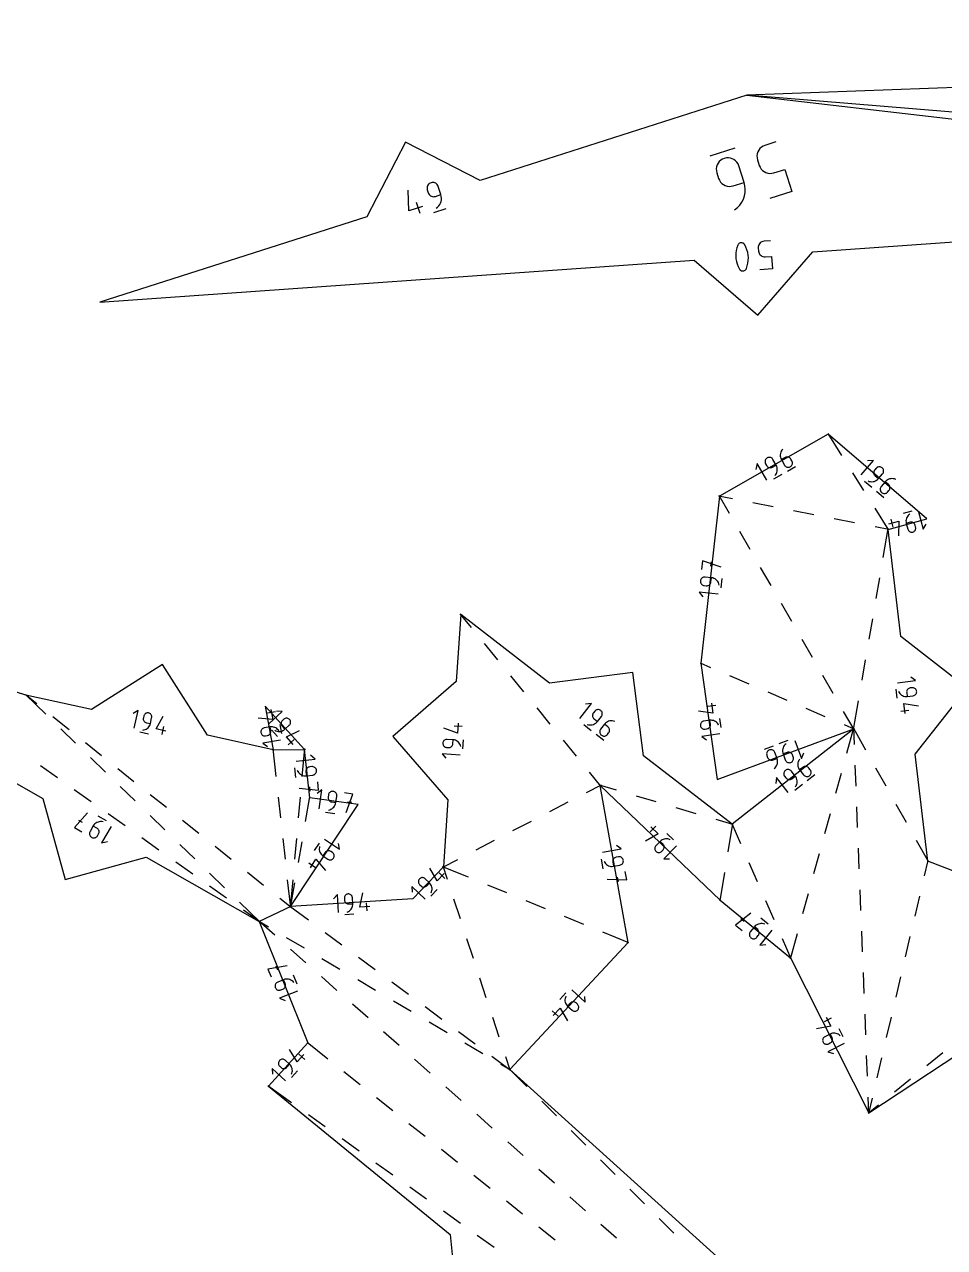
# Model space of a CAD drawing. Extents: x -2 to 214, y 3 to 282.
# Drawn here: x 157.43 to 182.02, y 105.25 to 137.95 of the extents above; entities that cross this region are included whole.
import ezdxf

# ---------------------------------------------------------------- set-up
doc = ezdxf.new("R2010")
doc.units = 0
doc.layers.add('Layer_1', color=7, linetype='CONTINUOUS')

msp = doc.modelspace()

# ---------------------------------------------------------------- linework, layer by layer
at = {"layer": 'Layer_1', "color": 5}
for points in [[(176.735881, 136.055115), (169.601712, 133.771892), (167.605868, 134.799964), (166.5778, 132.80412), (159.443631, 130.520896), (175.329313, 131.64194), (177.024626, 130.170129), (178.496436, 131.865442), (194.382118, 132.986485), (193.490938, 136.663287), (186.699863, 136.416787), (185.055824, 137.945655), (183.526955, 136.301615), (176.735881, 136.055115), (182.42553, 135.396793), (183.820043, 133.637346), (185.579487, 135.031862), (191.269136, 134.373537), (192.628354, 134.734301), (186.264165, 135.263228), (184.813603, 136.976754), (183.100073, 135.526192), (176.735881, 136.055115)], [(186.814347, 95.177509), (170.399064, 110.008781), (173.560397, 113.403424), (172.816414, 117.603906), (176.015636, 114.536687), (177.904171, 112.993041), (179.99584, 108.852686), (183.207741, 110.969606), (185.406859, 110.517723), (185.858742, 112.71684), (189.070643, 114.833758), (186.092698, 113.836345), (185.314971, 114.136062), (184.404525, 116.18823), (182.352357, 115.277785), (181.574627, 115.577505), (181.230728, 118.436783), (182.6173, 120.202492), (180.851591, 121.589064), (180.507696, 124.448342), (181.545858, 124.731266), (178.906103, 126.995129), (175.999972, 125.33483)], [(175.999972, 125.33483), (175.503963, 120.868956), (175.938324, 117.758603), (179.590079, 119.117439), (176.341542, 116.564238), (173.970283, 118.398253), (173.685778, 120.625215), (171.458812, 120.34071), (169.087553, 122.174728), (168.963827, 120.382797), (167.270744, 118.908419), (168.745122, 117.215336), (168.621396, 115.423401), (167.803375, 114.571185), (164.53849, 114.363995), (166.343862, 117.092185), (165.051782, 117.274592), (164.912428, 118.56639), (163.861968, 119.718608), (164.073187, 118.55636), (162.319515, 118.944903), (161.112993, 120.838215), (159.219684, 119.631701), (157.466005, 120.020244), (153.365542, 121.322551)], [(154.900711, 118.963367), (157.918534, 117.250127), (158.515335, 115.085835), (160.67962, 115.682633), (163.69745, 113.969385), (164.996396, 110.724355), (163.950237, 109.568235), (168.803856, 105.602216), (169.028664, 103.368438)]]:
    msp.add_lwpolyline(points, dxfattribs=at)
at = {"layer": 'Layer_1', "color": 1}
for points in [[(177.511435, 134.808229), (177.216981, 134.713992), (177.216981, 134.713992), (177.165652, 134.692328), (177.120264, 134.662698), (177.081384, 134.62621), (177.049588, 134.583962), (177.025448, 134.537063), (177.009534, 134.486609), (177.002419, 134.433706), (177.004676, 134.37946), (177.016875, 134.32497), (177.063819, 134.178285), (177.063819, 134.178285), (177.085515, 134.12686), (177.115149, 134.081451), (177.151615, 134.042606), (177.193822, 134.010885), (177.24066, 133.986836), (177.291037, 133.971021), (177.343847, 133.963986), (177.397995, 133.966279), (177.452376, 133.978475), (177.746833, 134.072712), (177.935812, 133.482226), (177.346902, 133.293751)], [(176.409113, 134.638169), (175.746117, 134.425981)], [(176.407349, 132.993064), (176.407349, 132.993064), (176.481581, 133.051689), (176.545349, 133.119077), (176.598199, 133.193904), (176.639678, 133.274853), (176.669333, 133.360595), (176.686714, 133.449816), (176.691367, 133.541189), (176.682837, 133.633391), (176.660672, 133.725106), (176.519624, 134.165828), (176.519624, 134.165828), (176.497918, 134.217277), (176.468257, 134.262754), (176.431748, 134.301693), (176.389499, 134.333532), (176.342611, 134.3577), (176.292196, 134.373635), (176.239353, 134.380772), (176.185198, 134.37855), (176.130828, 134.366389), (176.130828, 134.366389), (176.07939, 134.34469), (176.033941, 134.315043), (175.995047, 134.278548), (175.963262, 134.236306), (175.939157, 134.189415), (175.923289, 134.138978), (175.916216, 134.08609), (175.918509, 134.031854), (175.930722, 133.977367), (175.977666, 133.830682), (175.977666, 133.830682), (175.999351, 133.779254), (176.028956, 133.733834), (176.065388, 133.694979), (176.107555, 133.663247), (176.154369, 133.639191), (176.204735, 133.623369), (176.25756, 133.616338), (176.311754, 133.618656), (176.366223, 133.630879), (176.660676, 133.725117)], [(168.428917, 133.032717), (168.428917, 133.032717), (168.465835, 133.06175), (168.497553, 133.095179), (168.523842, 133.13233), (168.544483, 133.172544), (168.559243, 133.215156), (168.567908, 133.259496), (168.570236, 133.304902), (168.566017, 133.35071), (168.555021, 133.39625), (168.484567, 133.616384), (168.484567, 133.616384), (168.473769, 133.641995), (168.459019, 133.664644), (168.440869, 133.68404), (168.419857, 133.6999), (168.396532, 133.711944), (168.371439, 133.719885), (168.345125, 133.723441), (168.318137, 133.722312), (168.291016, 133.716245), (168.291016, 133.716245), (168.265471, 133.705467), (168.242879, 133.690718), (168.223526, 133.672546), (168.2077, 133.65151), (168.195685, 133.628156), (168.187765, 133.603035), (168.184226, 133.576696), (168.185355, 133.549688), (168.19143, 133.522563), (168.214918, 133.449171), (168.214918, 133.449171), (168.22572, 133.423563), (168.240487, 133.400925), (168.258659, 133.38154), (168.279692, 133.365693), (168.303031, 133.35366), (168.328128, 133.345729), (168.354431, 133.342177), (168.38139, 133.343288), (168.408456, 133.349342), (168.555031, 133.39625)], [(168.061248, 133.076817), (167.694747, 132.959522), (167.676833, 133.519691)], [(167.998351, 132.894918), (167.90453, 133.188069)], [(168.363783, 132.920911), (168.693814, 133.026536)], [(176.624103, 132.101856), (176.624103, 132.101856), (176.606136, 132.107165), (176.58795, 132.109151), (176.569945, 132.107973), (176.552517, 132.103789), (176.536067, 132.096769), (176.520986, 132.087064), (176.507672, 132.074844), (176.496521, 132.060263), (176.487931, 132.043489), (176.487931, 132.043489), (176.463706, 131.973522), (176.446878, 131.902099), (176.437399, 131.82978), (176.435247, 131.757121), (176.440359, 131.684682), (176.452706, 131.613015), (176.47225, 131.542678), (176.498952, 131.474236), (176.532769, 131.408235), (176.532769, 131.408235), (176.536946, 131.401631), (176.541592, 131.395358), (176.546675, 131.389456), (176.552168, 131.38395), (176.558028, 131.378866), (176.564226, 131.374245), (176.570724, 131.370107), (176.577498, 131.366487), (176.5845, 131.363414), (176.5845, 131.363414), (176.602623, 131.357971), (176.620918, 131.355883), (176.639004, 131.356987), (176.656488, 131.361121), (176.672973, 131.36812), (176.688069, 131.377829), (176.70139, 131.390081), (176.712534, 131.404718), (176.721117, 131.421577), (176.721117, 131.421577), (176.745201, 131.491519), (176.76193, 131.562924), (176.771335, 131.63523), (176.773452, 131.707884), (176.76834, 131.780324), (176.756024, 131.851998), (176.736551, 131.922341), (176.709955, 131.990805), (176.676275, 132.056827), (176.676275, 132.056827), (176.672113, 132.063421), (176.667502, 132.069661), (176.662454, 132.075528), (176.656989, 132.081003), (176.651129, 132.086069), (176.644892, 132.090705), (176.638295, 132.094896), (176.63136, 132.098617), (176.6241, 132.101856)], [(177.361458, 132.163878), (177.194178, 132.152074), (177.194178, 132.152074), (177.164344, 132.147255), (177.136615, 132.137476), (177.111437, 132.123245), (177.089251, 132.105073), (177.070501, 132.083462), (177.055628, 132.058919), (177.045076, 132.031957), (177.039291, 132.003082), (177.038712, 131.972799), (177.044593, 131.889463), (177.044593, 131.889463), (177.049416, 131.859575), (177.059195, 131.831836), (177.073419, 131.80668), (177.09158, 131.784539), (177.11317, 131.765846), (177.137684, 131.751033), (177.164608, 131.740537), (177.193437, 131.734791), (177.223663, 131.734223), (177.390947, 131.74603), (177.414618, 131.41057), (177.080058, 131.386959)], [(178.894288, 127.013915), (179.263915, 126.426155)], [(177.690378, 126.595379), (177.690378, 126.595379), (177.668153, 126.568603), (177.650373, 126.539499), (177.637073, 126.508561), (177.628324, 126.476282), (177.624196, 126.443191), (177.624902, 126.409783), (177.630229, 126.376551), (177.640354, 126.344025), (177.655347, 126.312734), (177.739756, 126.164987), (177.739756, 126.164987), (177.751503, 126.148159), (177.76565, 126.134048), (177.781736, 126.12283), (177.799375, 126.11461), (177.818072, 126.109495), (177.83744, 126.107731), (177.856984, 126.109142), (177.876281, 126.114081), (177.894907, 126.122618), (177.894907, 126.122618), (177.911735, 126.134366), (177.925811, 126.148512), (177.937029, 126.164599), (177.945249, 126.182238), (177.950329, 126.200935), (177.952093, 126.220302), (177.950682, 126.239882), (177.945707, 126.259214), (177.93717, 126.277876), (177.909089, 126.327049), (177.909089, 126.327049), (177.897342, 126.343877), (177.883231, 126.357953), (177.867144, 126.369136), (177.84954, 126.37732), (177.830878, 126.3824), (177.811546, 126.384164), (177.792002, 126.382753), (177.77267, 126.377779), (177.754008, 126.369206), (177.655297, 126.312815)], [(177.26527, 125.762908), (177.011316, 126.207423), (176.968968, 126.052116)], [(177.481233, 125.886292), (177.481233, 125.886292), (177.503458, 125.912927), (177.521238, 125.941961), (177.534538, 125.972829), (177.543287, 126.005037), (177.547414, 126.038093), (177.546709, 126.071466), (177.541417, 126.104627), (177.531328, 126.137082), (177.516405, 126.168303), (177.431717, 126.316551), (177.431717, 126.316551), (177.41997, 126.333414), (177.405823, 126.347525), (177.389737, 126.358743), (177.372133, 126.366963), (177.353436, 126.372078), (177.334104, 126.373842), (177.314525, 126.372431), (177.295192, 126.367492), (177.27653, 126.358955), (177.27653, 126.358955), (177.259738, 126.347242), (177.245662, 126.333131), (177.234479, 126.317045), (177.22626, 126.299406), (177.221144, 126.280673), (177.21938, 126.261306), (177.220791, 126.241727), (177.225766, 126.222394), (177.234303, 126.203732), (177.262525, 126.154312), (177.262525, 126.154312), (177.274273, 126.137449), (177.288419, 126.123373), (177.304541, 126.112155), (177.32218, 126.103935), (177.340877, 126.09882), (177.360245, 126.097056), (177.379788, 126.098467), (177.399085, 126.103406), (177.417712, 126.111943), (177.516419, 126.168335)], [(179.784188, 125.90487), (180.117457, 126.293476), (179.956954, 126.281164)], [(177.451332, 125.795509), (177.673589, 125.92248)], [(177.815444, 126.003528), (178.037698, 126.130506)], [(179.559235, 125.956545), (179.85456, 125.48693)], [(179.972991, 125.742955), (179.972991, 125.742955), (180.005552, 125.730996), (180.038854, 125.724011), (180.072404, 125.721894), (180.105706, 125.724364), (180.138232, 125.731596), (180.169488, 125.743343), (180.198945, 125.759465), (180.226109, 125.779891), (180.250486, 125.804444), (180.361632, 125.934044), (180.361632, 125.934044), (180.373556, 125.950766), (180.382093, 125.968828), (180.387244, 125.987773), (180.389008, 126.00714), (180.387596, 126.026472), (180.382869, 126.045346), (180.374932, 126.063267), (180.363784, 126.079812), (180.349461, 126.094523), (180.349461, 126.094523), (180.332775, 126.106412), (180.314748, 126.114914), (180.295839, 126.120029), (180.276471, 126.121793), (180.257139, 126.120382), (180.238266, 126.115619), (180.220345, 126.107646), (180.203799, 126.096463), (180.189088, 126.082141), (180.152036, 126.038932), (180.152036, 126.038932), (180.140112, 126.022211), (180.13161, 126.004148), (180.12646, 125.985204), (180.124696, 125.965837), (180.126107, 125.946505), (180.130834, 125.927666), (180.138772, 125.909745), (180.149919, 125.893235), (180.164207, 125.87856), (180.250503, 125.804557)], [(179.877437, 125.740595), (180.07174, 125.573961)], [(180.711118, 125.784354), (180.711118, 125.784354), (180.678451, 125.796278), (180.645043, 125.803263), (180.611423, 125.805379), (180.578086, 125.80291), (180.545524, 125.795678), (180.514233, 125.783895), (180.484741, 125.767738), (180.457506, 125.747277), (180.433059, 125.722653), (180.322287, 125.593494), (180.322287, 125.593494), (180.310363, 125.576772), (180.301861, 125.55871), (180.29671, 125.539766), (180.294946, 125.520398), (180.296358, 125.501066), (180.301085, 125.482228), (180.309022, 125.464307), (180.32017, 125.447797), (180.334458, 125.433121), (180.334458, 125.433121), (180.351179, 125.421197), (180.369241, 125.412695), (180.388186, 125.407545), (180.407553, 125.405781), (180.426885, 125.407192), (180.445724, 125.411955), (180.463645, 125.419927), (180.48019, 125.43111), (180.494901, 125.445433), (180.53177, 125.488423), (180.53177, 125.488423), (180.543694, 125.505144), (180.552196, 125.523171), (180.557346, 125.54208), (180.55911, 125.561412), (180.557699, 125.580709), (180.552936, 125.599512), (180.544964, 125.617398), (180.533781, 125.633908), (180.519458, 125.648619), (180.433165, 125.722621)], [(176.348686, 125.26625), (175.978199, 125.339113)], [(176.26929, 124.868416), (175.988877, 125.354046)], [(180.195752, 125.467605), (180.390055, 125.300971)], [(177.437341, 125.05216), (176.893012, 125.159203)], [(178.525995, 124.838063), (177.98167, 124.94511)], [(180.149884, 125.01732), (180.519507, 124.42956)], [(181.1415, 124.934008), (180.908459, 124.870501)], [(181.319187, 124.919847), (181.446205, 124.45375), (181.521576, 124.58564)], [(179.614653, 124.623965), (179.070328, 124.731016)], [(180.53207, 124.594025), (180.790867, 124.664552), (180.786281, 124.273911)], [(180.581406, 124.718789), (180.637818, 124.511786)], [(181.092736, 124.858136), (181.092736, 124.858136), (181.066136, 124.83905), (181.043029, 124.816755), (181.023591, 124.791672), (181.007999, 124.764297), (180.996427, 124.735087), (180.989054, 124.704466), (180.985879, 124.672927), (180.98729, 124.640895), (180.99357, 124.608863), (181.035935, 124.453426), (181.035935, 124.453426), (181.042673, 124.435257), (181.052269, 124.41903), (181.064334, 124.404954), (181.07848, 124.393277), (181.094355, 124.384175), (181.111571, 124.377896), (181.129774, 124.374721), (181.148612, 124.374675), (181.167697, 124.378203), (181.167697, 124.378203), (181.18583, 124.384941), (181.202023, 124.394536), (181.216063, 124.406601), (181.22774, 124.420783), (181.236807, 124.436693), (181.243086, 124.453944), (181.246261, 124.472183), (181.2463, 124.491021), (181.242772, 124.510106), (181.228661, 124.561929), (181.228661, 124.561929), (181.221923, 124.580097), (181.212327, 124.596325), (181.200262, 124.610366), (181.186081, 124.622043), (181.170206, 124.631144), (181.152955, 124.637424), (181.134752, 124.640599), (181.115949, 124.640641), (181.096899, 124.637113), (180.993394, 124.608891)], [(176.824103, 123.907587), (176.546697, 124.387999)], [(180.52947, 124.444063), (180.158982, 124.516922)], [(180.378262, 123.696389), (180.511457, 124.470214)], [(176.046303, 123.433827), (175.550202, 123.6034), (175.525084, 123.377206)], [(175.776713, 123.578244), (175.764154, 123.465161)], [(177.378921, 122.946754), (177.101507, 123.427174)], [(175.993728, 122.96047), (175.993728, 122.96047), (175.985261, 122.99409), (175.972279, 123.025557), (175.955134, 123.054485), (175.93425, 123.08052), (175.909979, 123.10331), (175.882709, 123.122501), (175.852793, 123.137776), (175.820655, 123.148747), (175.786648, 123.155062), (175.617011, 123.173901), (175.617011, 123.173901), (175.596479, 123.174253), (175.576759, 123.171078), (175.558203, 123.164693), (175.541164, 123.155309), (175.526029, 123.143209), (175.513118, 123.128674), (175.502781, 123.111988), (175.495408, 123.093467), (175.491316, 123.073359), (175.491316, 123.073359), (175.490963, 123.052898), (175.494138, 123.033213), (175.500559, 123.014692), (175.509978, 122.997688), (175.522114, 122.982554), (175.536648, 122.969642), (175.553334, 122.959306), (175.571891, 122.951933), (175.591999, 122.947841), (175.648553, 122.941561), (175.648553, 122.941561), (175.669084, 122.941208), (175.688805, 122.944383), (175.707361, 122.950804), (175.7244, 122.960188), (175.739534, 122.972288), (175.752446, 122.986822), (175.762782, 123.003474), (175.770155, 123.021994), (175.774212, 123.042067), (175.786771, 123.15502)], [(176.049474, 122.882862), (176.077732, 123.13719)], [(180.190048, 122.602961), (180.284151, 123.149675)], [(175.966278, 122.713339), (175.457622, 122.769836), (175.558175, 122.644187)], [(177.933731, 121.985928), (177.656324, 122.466341)], [(169.373938, 121.823679), (169.07353, 122.191922)], [(180.00183, 121.509534), (180.095941, 122.056251)], [(170.075295, 120.963959), (169.724616, 121.393823)], [(178.488541, 121.025096), (178.211137, 121.505516)], [(175.483569, 120.877698), (175.762426, 120.758167)], [(179.813623, 120.416106), (179.907727, 120.96282)], [(170.776646, 120.104247), (170.425967, 120.534103)], [(176.272313, 120.539607), (176.782197, 120.321043)], [(179.043351, 120.06427), (178.765948, 120.544683)], [(180.757293, 120.350334), (181.236927, 120.408024), (181.117444, 120.501824)], [(157.44868, 120.034104), (157.752933, 119.790776)], [(157.994759, 119.506814), (157.450088, 120.035702)], [(177.292081, 120.102476), (177.801965, 119.88392)], [(180.717366, 120.176623), (180.746223, 119.936805)], [(180.785322, 120.117314), (180.785322, 120.117314), (180.80035, 120.08821), (180.819047, 120.062104), (180.841025, 120.039209), (180.865826, 120.019806), (180.89306, 120.004108), (180.92227, 119.992325), (180.953032, 119.98474), (180.984959, 119.981565), (181.017591, 119.982976), (181.177547, 120.002203), (181.177547, 120.002203), (181.196491, 120.006224), (181.213954, 120.01335), (181.229617, 120.023228), (181.243234, 120.03554), (181.254558, 120.049933), (181.263307, 120.066055), (181.269199, 120.083588), (181.272021, 120.102215), (181.271315, 120.121583), (181.271315, 120.121583), (181.267294, 120.140491), (181.260168, 120.157883), (181.25029, 120.173511), (181.237978, 120.187129), (181.223585, 120.198418), (181.207427, 120.207166), (181.189859, 120.213058), (181.171232, 120.21588), (181.151865, 120.215174), (181.098535, 120.208754), (181.098535, 120.208754), (181.079591, 120.204732), (181.062164, 120.197606), (181.046501, 120.187728), (181.032883, 120.175416), (181.021559, 120.161023), (181.01281, 120.144901), (181.006919, 120.127368), (181.004097, 120.108777), (181.004802, 120.089444), (181.017608, 119.982937)], [(171.478, 119.244531), (171.127324, 119.674387)], [(172.271217, 119.388778), (172.584417, 119.793729), (172.424742, 119.773303)], [(175.78814, 119.803945), (175.825241, 119.538289), (175.438346, 119.592419)], [(175.905629, 119.739164), (175.693137, 119.709496)], [(178.311852, 119.665353), (178.821736, 119.446789)], [(179.586315, 119.095567), (179.719516, 119.869389)], [(180.96484, 119.524122), (180.932807, 119.790437), (181.318605, 119.728944)], [(158.186173, 119.444288), (158.619415, 119.0978)], [(160.357185, 119.132274), (160.461685, 119.603931), (160.333591, 119.522277)], [(160.586331, 119.081505), (160.586331, 119.081505), (160.618752, 119.086021), (160.649585, 119.095017), (160.678477, 119.108175), (160.705006, 119.125144), (160.728854, 119.14564), (160.749632, 119.169312), (160.766989, 119.195841), (160.780536, 119.22491), (160.789884, 119.256201), (160.824739, 119.413494), (160.824739, 119.413494), (160.827208, 119.43272), (160.82615, 119.451523), (160.822022, 119.469586), (160.814931, 119.486519), (160.805124, 119.501971), (160.792812, 119.515553), (160.778207, 119.526947), (160.761556, 119.535732), (160.743106, 119.541588), (160.743106, 119.541588), (160.72395, 119.544057), (160.705182, 119.542999), (160.687155, 119.538871), (160.670257, 119.531745), (160.654806, 119.521903), (160.641224, 119.509555), (160.629829, 119.49495), (160.62101, 119.478299), (160.615153, 119.459814), (160.603547, 119.407373), (160.603547, 119.407373), (160.601078, 119.388147), (160.602136, 119.369344), (160.606263, 119.351282), (160.613354, 119.334348), (160.623197, 119.318897), (160.635509, 119.305315), (160.650114, 119.293955), (160.66673, 119.285171), (160.685145, 119.279315), (160.789881, 119.256102)], [(161.205495, 119.054324), (160.943611, 119.112345), (161.129468, 119.455972)], [(164.014418, 119.629987), (164.062381, 119.366074), (163.673589, 119.404297)], [(164.134461, 119.570082), (163.923366, 119.531717)], [(163.960164, 119.252373), (164.317161, 119.577843), (164.165417, 119.584828)], [(164.118293, 119.078934), (164.118293, 119.078934), (164.147397, 119.063976), (164.177772, 119.053569), (164.208957, 119.047678), (164.240425, 119.046266), (164.271716, 119.049441), (164.302337, 119.056815), (164.331794, 119.068527), (164.359593, 119.084508), (164.385275, 119.104686), (164.504334, 119.213229), (164.504334, 119.213229), (164.517422, 119.227517), (164.527477, 119.243427), (164.534497, 119.260572), (164.538448, 119.278493), (164.539154, 119.296767), (164.537037, 119.31497), (164.531639, 119.33268), (164.523102, 119.349472), (164.51139, 119.364888), (164.51139, 119.364888), (164.497138, 119.377941), (164.481227, 119.38796), (164.464082, 119.394945), (164.446161, 119.398861), (164.427887, 119.399566), (164.409684, 119.39745), (164.391975, 119.392052), (164.375182, 119.383515), (164.359766, 119.371803), (164.320075, 119.335615), (164.320075, 119.335615), (164.306987, 119.321327), (164.296933, 119.305382), (164.289913, 119.288237), (164.285961, 119.270316), (164.285256, 119.252042), (164.287373, 119.233838), (164.29277, 119.216129), (164.301307, 119.199372), (164.312984, 119.183991), (164.385258, 119.104715)], [(172.467958, 119.236608), (172.467958, 119.236608), (172.501083, 119.226307), (172.534703, 119.221015), (172.568323, 119.220662), (172.601449, 119.224931), (172.633551, 119.233786), (172.664173, 119.247085), (172.692783, 119.264689), (172.718888, 119.286455), (172.741995, 119.312208), (172.846446, 119.447255), (172.846446, 119.447255), (172.857523, 119.464541), (172.865143, 119.482991), (172.869341, 119.502147), (172.870047, 119.521585), (172.867577, 119.540812), (172.861897, 119.559403), (172.853043, 119.576901), (172.841048, 119.592846), (172.825985, 119.606816), (172.825985, 119.606816), (172.808734, 119.617858), (172.790284, 119.625443), (172.771128, 119.629606), (172.75169, 119.630311), (172.732428, 119.627842), (172.713837, 119.622127), (172.696339, 119.613237), (172.680358, 119.601242), (172.666388, 119.586179), (172.631569, 119.54115), (172.631569, 119.54115), (172.620492, 119.523864), (172.612907, 119.505414), (172.608709, 119.486258), (172.608003, 119.46682), (172.610473, 119.447594), (172.616152, 119.429002), (172.625007, 119.411504), (172.636966, 119.395559), (172.651995, 119.381624), (172.741925, 119.312077)], [(175.978929, 119.214284), (175.978929, 119.214284), (175.963372, 119.243071), (175.94418, 119.268823), (175.921779, 119.291295), (175.896591, 119.31024), (175.869074, 119.325444), (175.839652, 119.336663), (175.808749, 119.343648), (175.776787, 119.346117), (175.744191, 119.344), (175.584626, 119.321705), (175.584626, 119.321705), (175.565752, 119.31733), (175.548431, 119.309887), (175.532944, 119.299727), (175.519574, 119.287168), (175.508532, 119.272563), (175.5001, 119.256265), (175.494526, 119.238626), (175.492057, 119.219964), (175.493115, 119.200631), (175.493115, 119.200631), (175.49749, 119.181793), (175.504933, 119.164542), (175.515129, 119.149091), (175.527687, 119.13572), (175.542292, 119.124714), (175.558626, 119.116282), (175.5763, 119.110744), (175.594997, 119.108274), (175.614365, 119.109333), (175.667564, 119.116776), (175.667564, 119.116776), (175.686437, 119.121151), (175.703724, 119.128594), (175.719211, 119.13879), (175.732581, 119.151348), (175.743623, 119.165953), (175.752054, 119.182252), (175.757628, 119.199891), (175.760097, 119.218553), (175.759039, 119.23785), (175.744187, 119.344092)], [(176.047999, 119.15628), (176.014591, 119.395502)], [(179.601177, 119.09822), (179.320758, 119.58385)], [(180.84861, 119.591121), (181.061624, 119.616733)], [(158.790749, 118.733892), (158.392756, 119.120357)], [(160.50786, 119.037045), (160.743684, 118.984791)], [(161.103765, 118.966867), (161.150173, 119.176332)], [(164.229224, 119.048644), (164.229224, 119.048644), (164.212503, 119.076796), (164.192253, 119.101737), (164.168934, 119.123257), (164.143005, 119.141143), (164.114889, 119.155183), (164.085044, 119.165167), (164.053858, 119.170882), (164.021826, 119.17194), (163.989335, 119.168412), (163.830822, 119.13959), (163.830822, 119.13959), (163.81216, 119.13444), (163.795156, 119.126291), (163.780127, 119.115496), (163.767251, 119.102408), (163.756809, 119.087379), (163.749048, 119.070763), (163.744215, 119.052913), (163.742451, 119.034145), (163.744215, 119.014848), (163.744215, 119.014848), (163.749365, 118.996221), (163.757514, 118.979288), (163.768309, 118.96426), (163.781433, 118.951419), (163.796496, 118.941012), (163.813147, 118.933251), (163.831033, 118.928418), (163.849801, 118.926654), (163.869098, 118.928418), (163.921948, 118.938013), (163.921948, 118.938013), (163.94061, 118.943164), (163.957578, 118.951313), (163.972607, 118.962108), (163.985448, 118.975196), (163.99589, 118.990224), (164.003651, 119.006875), (164.008484, 119.024726), (164.010248, 119.043458), (164.008484, 119.06272), (163.989293, 119.168268)], [(164.028532, 119.087757), (164.191262, 118.909262)], [(164.300619, 118.993523), (164.257429, 119.231175)], [(164.608887, 118.700227), (164.42817, 118.898449), (164.77797, 119.072393)], [(169.021107, 119.264883), (169.002621, 118.997287), (168.6352, 119.130034)], [(169.122711, 119.177271), (168.908666, 119.192052)], [(172.372648, 119.229425), (172.575121, 119.072824)], [(173.203048, 119.315256), (173.203048, 119.315256), (173.169816, 119.325522), (173.13609, 119.330778), (173.1024, 119.331131), (173.069239, 119.326827), (173.037101, 119.317937), (173.006445, 119.304602), (172.977799, 119.286963), (172.951658, 119.265162), (172.928481, 119.239338), (172.82438, 119.104739), (172.82438, 119.104739), (172.813338, 119.087453), (172.805753, 119.069003), (172.801555, 119.049812), (172.800849, 119.030374), (172.803319, 119.011147), (172.808998, 118.992556), (172.817853, 118.975058), (172.829812, 118.959113), (172.844841, 118.945178), (172.844841, 118.945178), (172.862127, 118.934136), (172.880577, 118.926551), (172.899733, 118.922389), (172.919136, 118.921683), (172.938362, 118.924152), (172.956953, 118.929867), (172.974451, 118.938757), (172.990397, 118.950752), (173.004367, 118.965816), (173.03901, 119.010615), (173.03901, 119.010615), (173.050052, 119.027901), (173.057636, 119.046316), (173.061799, 119.065436), (173.062505, 119.084839), (173.060035, 119.10403), (173.05432, 119.122586), (173.04543, 119.140049), (173.033436, 119.155994), (173.018372, 119.169929), (172.928449, 119.239483)], [(179.33162, 119.228226), (179.610473, 119.108698)], [(179.409686, 118.462105), (179.595967, 119.138832)], [(179.579227, 119.136796), (179.904146, 118.557218)], [(179.606705, 118.696791), (179.589207, 119.139611)], [(159.052658, 118.751313), (159.485901, 118.404825)], [(164.271191, 118.817719), (163.795886, 118.731342), (163.920787, 118.644883)], [(164.47535, 118.687287), (164.633903, 118.831834)], [(169.086202, 118.648552), (169.086202, 118.648552), (169.076924, 118.679949), (169.063447, 118.709124), (169.046161, 118.735723), (169.025418, 118.759465), (169.001641, 118.779997), (168.975147, 118.797036), (168.946325, 118.81023), (168.915563, 118.819296), (168.883213, 118.823918), (168.722484, 118.83503), (168.722484, 118.83503), (168.703117, 118.834677), (168.684631, 118.830973), (168.66738, 118.8242), (168.651682, 118.814675), (168.637888, 118.80268), (168.626282, 118.788464), (168.617215, 118.772342), (168.610971, 118.754562), (168.607796, 118.735441), (168.607796, 118.735441), (168.608149, 118.716109), (168.611888, 118.697659), (168.618662, 118.680443), (168.628222, 118.66478), (168.640252, 118.650986), (168.654469, 118.63938), (168.670626, 118.630313), (168.688406, 118.624069), (168.707526, 118.620894), (168.76111, 118.61719), (168.76111, 118.61719), (168.780477, 118.617543), (168.798928, 118.621282), (168.816178, 118.628055), (168.831877, 118.63758), (168.845671, 118.64961), (168.857277, 118.663827), (168.866379, 118.679949), (168.872623, 118.697694), (168.875798, 118.716779), (168.883171, 118.823798)], [(169.141831, 118.577555), (169.158482, 118.818524)], [(172.179354, 118.384812), (171.828675, 118.814668)], [(172.704354, 118.972868), (172.906831, 118.816266)], [(176.011388, 118.981832), (175.53294, 118.915019), (175.65419, 118.823512)], [(177.825781, 118.802331), (177.585878, 118.713061)], [(177.781553, 118.71759), (177.781553, 118.71759), (177.755306, 118.694907), (177.733046, 118.669154), (177.714913, 118.640826), (177.701049, 118.610452), (177.69163, 118.57849), (177.686762, 118.54547), (177.686599, 118.511886), (177.691291, 118.478231), (177.700957, 118.444999), (177.760499, 118.284983), (177.760499, 118.284983), (177.769354, 118.266462), (177.781031, 118.250269), (177.795107, 118.236582), (177.811158, 118.22561), (177.828797, 118.217532), (177.847565, 118.212522), (177.867109, 118.210758), (177.88697, 118.212522), (177.906761, 118.21792), (177.906761, 118.21792), (177.925246, 118.226739), (177.941404, 118.238416), (177.955056, 118.252492), (177.966027, 118.268543), (177.974106, 118.286182), (177.97908, 118.304985), (177.980844, 118.324529), (177.97908, 118.344426), (177.973683, 118.364217), (177.953821, 118.417567), (177.953821, 118.417567), (177.944967, 118.436088), (177.93329, 118.45228), (177.919214, 118.465968), (177.903162, 118.47694), (177.885524, 118.485018), (177.866721, 118.490028), (177.847177, 118.491792), (177.827315, 118.490028), (177.80756, 118.48463), (177.701014, 118.444985)], [(178.014661, 118.804331), (178.193199, 118.324533), (178.260163, 118.470918)], [(164.051001, 118.556099), (164.934617, 118.566647)], [(164.152851, 117.838602), (164.070742, 118.578416)], [(164.688809, 118.25348), (165.197642, 118.308368), (165.072285, 118.409284)], [(164.848384, 117.846624), (164.914396, 118.588491)], [(169.070034, 118.414403), (168.588097, 118.44767), (168.68787, 118.33313)], [(177.432765, 118.656087), (177.192862, 118.566817)], [(177.460229, 118.051789), (177.460229, 118.051789), (177.486475, 118.074579), (177.508736, 118.100438), (177.526869, 118.128836), (177.540733, 118.159281), (177.550152, 118.191278), (177.55502, 118.224333), (177.555168, 118.257988), (177.550441, 118.291714), (177.54074, 118.325016), (177.481399, 118.484486), (177.481399, 118.484486), (177.472544, 118.503006), (177.460867, 118.519199), (177.446792, 118.532887), (177.43074, 118.543858), (177.413101, 118.551937), (177.394298, 118.556911), (177.374754, 118.558675), (177.354893, 118.556911), (177.335137, 118.551513), (177.335137, 118.551513), (177.316617, 118.542659), (177.300424, 118.530982), (177.286772, 118.516906), (177.2758, 118.500854), (177.267757, 118.483216), (177.262783, 118.464412), (177.261019, 118.444869), (177.262783, 118.424972), (177.268215, 118.405181), (177.287971, 118.352102), (177.287971, 118.352102), (177.296826, 118.333581), (177.308467, 118.317389), (177.322508, 118.303736), (177.338524, 118.2928), (177.356128, 118.284757), (177.374895, 118.279818), (177.394404, 118.278054), (177.414265, 118.279818), (177.434056, 118.285251), (177.540606, 118.324899)], [(158.305507, 117.806806), (157.853531, 118.128476)], [(159.586739, 117.960967), (159.188746, 118.347431)], [(159.919144, 118.058341), (160.352387, 117.711849)], [(164.644257, 118.069968), (164.671703, 117.815552)], [(164.715475, 118.00626), (164.715475, 118.00626), (164.730998, 117.975251), (164.750471, 117.947346), (164.773437, 117.922828), (164.799472, 117.901944), (164.828117, 117.88494), (164.858915, 117.872099), (164.891406, 117.863667), (164.925167, 117.859928), (164.959739, 117.860986), (165.129435, 117.879295), (165.129435, 117.879295), (165.149579, 117.883317), (165.168135, 117.890619), (165.184857, 117.900885), (165.199462, 117.913726), (165.211633, 117.928825), (165.221087, 117.945794), (165.227578, 117.964315), (165.230753, 117.984), (165.2304, 118.004531), (165.2304, 118.004531), (165.226379, 118.024604), (165.219076, 118.043125), (165.20881, 118.059812), (165.195934, 118.074381), (165.180835, 118.086517), (165.163831, 118.095971), (165.14531, 118.102427), (165.125625, 118.105602), (165.105094, 118.105249), (165.048519, 118.099146), (165.048519, 118.099146), (165.028375, 118.095125), (165.009819, 118.087822), (164.993097, 118.077556), (164.978528, 118.06468), (164.966357, 118.049581), (164.956902, 118.032612), (164.950447, 118.014127), (164.947272, 117.994477), (164.947624, 117.974016), (164.959795, 117.861021)], [(178.034544, 117.569288), (178.034544, 117.569288), (178.052606, 117.598886), (178.065941, 117.630213), (178.074584, 117.662704), (178.0785, 117.695865), (178.077795, 117.729167), (178.072362, 117.762081), (178.062272, 117.794114), (178.047561, 117.824735), (178.028194, 117.853415), (177.922696, 117.987647), (177.922696, 117.987647), (177.90862, 118.002605), (177.892569, 118.014494), (177.875, 118.023243), (177.856374, 118.028817), (177.837112, 118.031286), (177.817709, 118.030228), (177.798589, 118.025924), (177.780209, 118.018198), (177.762993, 118.007015), (177.762993, 118.007015), (177.748071, 117.992974), (177.736217, 117.976923), (177.727504, 117.959355), (177.721965, 117.940728), (177.719496, 117.921466), (177.720554, 117.902028), (177.724893, 117.882872), (177.732619, 117.864457), (177.743802, 117.847242), (177.778974, 117.802488), (177.778974, 117.802488), (177.79305, 117.787531), (177.809101, 117.775677), (177.82667, 117.766964), (177.845296, 117.761425), (177.864558, 117.758956), (177.883961, 117.760014), (177.903081, 117.764318), (177.921461, 117.772044), (177.938641, 117.783192), (178.028018, 117.85344)], [(178.137523, 118.301366), (178.137523, 118.301366), (178.119461, 118.271626), (178.106126, 118.240229), (178.097518, 118.207668), (178.093603, 118.174436), (178.094308, 118.141099), (178.099776, 118.108114), (178.109901, 118.076046), (178.124682, 118.045355), (178.144085, 118.016603), (178.24923, 117.882827), (178.24923, 117.882827), (178.263306, 117.867869), (178.279358, 117.856015), (178.296926, 117.847267), (178.315553, 117.841728), (178.334814, 117.839258), (178.354217, 117.840317), (178.373338, 117.844621), (178.391717, 117.852347), (178.408898, 117.863494), (178.408898, 117.863494), (178.42382, 117.87757), (178.435673, 117.893622), (178.444387, 117.91119), (178.449926, 117.929817), (178.452042, 117.949078), (178.450984, 117.968481), (178.446645, 117.987602), (178.438884, 118.005981), (178.427701, 118.023197), (178.392705, 118.067724), (178.392705, 118.067724), (178.378629, 118.082647), (178.362613, 118.0945), (178.34508, 118.103214), (178.326489, 118.108752), (178.307262, 118.110869), (178.28786, 118.109811), (178.268739, 118.105472), (178.250359, 118.097711), (178.233144, 118.086527), (178.143757, 118.016272)], [(179.650534, 117.588151), (179.628627, 118.142471)], [(180.175432, 118.073316), (180.446711, 117.589421)], [(172.83044, 117.586708), (172.530029, 117.954955)], [(177.838989, 117.415594), (177.522639, 117.818095), (177.503518, 117.658259)], [(178.347966, 117.734226), (178.549211, 117.892404)], [(179.115215, 117.392388), (179.262451, 117.927248)], [(159.209457, 117.163467), (158.757482, 117.485137)], [(160.382729, 117.188045), (159.984736, 117.574509)], [(164.766554, 117.532744), (165.287593, 117.474514), (165.263181, 117.70079)], [(165.061, 117.450071), (165.048794, 117.563189)], [(165.30309, 116.980682), (165.37463, 117.487444), (165.246064, 117.390659)], [(165.549294, 116.945926), (165.549294, 116.945926), (165.583161, 116.95337), (165.614981, 116.9654), (165.644403, 116.981663), (165.671038, 117.001771), (165.694533, 117.025372), (165.714535, 117.052077), (165.730657, 117.081534), (165.742581, 117.113355), (165.749883, 117.147186), (165.773731, 117.316191), (165.773731, 117.316191), (165.774789, 117.336688), (165.77232, 117.356479), (165.766464, 117.375211), (165.757574, 117.392497), (165.745932, 117.407984), (165.731786, 117.421319), (165.715417, 117.432149), (165.697108, 117.440087), (165.677141, 117.444744), (165.677141, 117.444744), (165.656679, 117.445802), (165.636924, 117.443332), (165.618227, 117.437476), (165.600941, 117.428586), (165.585454, 117.416909), (165.572119, 117.402728), (165.561288, 117.386359), (165.553351, 117.36805), (165.548694, 117.348047), (165.540757, 117.291702), (165.540757, 117.291702), (165.539698, 117.271205), (165.542168, 117.251414), (165.548024, 117.232682), (165.556914, 117.215396), (165.568556, 117.199909), (165.582702, 117.186574), (165.599036, 117.175743), (165.617309, 117.167841), (165.637241, 117.163185), (165.749774, 117.14731)], [(166.020887, 116.879347), (166.205087, 117.370205), (165.979736, 117.402026)], [(172.836102, 117.61414), (172.441714, 117.409138)], [(173.248739, 117.476398), (172.795134, 117.610182)], [(178.018263, 117.475104), (178.219516, 117.633275)], [(160.785626, 117.365365), (161.218869, 117.018877)], [(164.275241, 116.735861), (164.214048, 117.287232)], [(164.750044, 116.741481), (164.799211, 117.294051)], [(164.939655, 116.638777), (165.055634, 117.296443)], [(166.173231, 117.14454), (166.060568, 117.160451)], [(171.94948, 117.153286), (171.457253, 116.897434)], [(174.312929, 117.162535), (173.780834, 117.319465)], [(180.717998, 117.10552), (180.989277, 116.621621)], [(159.110263, 116.867825), (158.758653, 116.47893), (158.956569, 116.36657)], [(159.617748, 116.653287), (159.395213, 116.77962)], [(160.113408, 116.520131), (159.661433, 116.8418)], [(161.178719, 116.415123), (160.780726, 116.801587)], [(165.470071, 116.892502), (165.723453, 116.85673)], [(175.377118, 116.848673), (174.845024, 117.005606)], [(178.820745, 116.32267), (178.96798, 116.857527)], [(179.694356, 116.479508), (179.672449, 117.033828)], [(158.871168, 116.677124), (158.970112, 116.620951)], [(159.524439, 116.632691), (159.524439, 116.632691), (159.490184, 116.638195), (159.456141, 116.638548), (159.422803, 116.634244), (159.39063, 116.625318), (159.360115, 116.612019), (159.331716, 116.594521), (159.305893, 116.573072), (159.283139, 116.547848), (159.263912, 116.519097), (159.179648, 116.370669), (159.179648, 116.370669), (159.171146, 116.351972), (159.166242, 116.33264), (159.164831, 116.313061), (159.166595, 116.293728), (159.17171, 116.275031), (159.179965, 116.257428), (159.191219, 116.241341), (159.20533, 116.227265), (159.222193, 116.215588), (159.222193, 116.215588), (159.240819, 116.207122), (159.260152, 116.202253), (159.279696, 116.200842), (159.299028, 116.202606), (159.317725, 116.207757), (159.335329, 116.216012), (159.351415, 116.227265), (159.365526, 116.241376), (159.377203, 116.258239), (159.405284, 116.307723), (159.405284, 116.307723), (159.413786, 116.32642), (159.41869, 116.345753), (159.420101, 116.365332), (159.418337, 116.384699), (159.413187, 116.403396), (159.404932, 116.421), (159.393713, 116.437051), (159.379602, 116.451127), (159.362775, 116.462804), (159.263944, 116.518914)], [(159.740674, 116.509939), (159.488004, 116.064867), (159.643138, 116.10767)], [(161.652112, 116.67239), (162.085355, 116.325902)], [(170.965018, 116.641578), (170.472788, 116.385726)], [(174.165129, 116.496678), (174.358755, 116.311046), (174.021425, 116.113992)], [(174.297491, 116.518557), (174.149014, 116.363688)], [(176.362825, 116.557959), (175.909213, 116.691743)], [(176.345063, 116.586146), (176.22261, 115.824322)], [(176.332649, 116.584566), (176.5669, 116.049215)], [(161.017359, 115.876795), (160.565384, 116.198464)], [(164.397633, 115.633124), (164.336437, 116.184494)], [(164.651707, 115.636338), (164.700874, 116.188908)], [(164.746961, 115.546132), (164.843308, 116.092455)], [(165.443323, 116.169025), (165.846188, 115.902431), (165.815849, 116.051278)], [(169.98056, 116.12987), (169.488326, 115.874015)], [(174.680054, 116.151781), (174.680054, 116.151781), (174.649998, 116.164763), (174.618988, 116.173089), (174.587485, 116.176864), (174.555982, 116.176158), (174.524973, 116.171043), (174.494916, 116.161624), (174.466306, 116.147971), (174.439636, 116.130156), (174.415365, 116.108284), (174.30387, 115.991987), (174.30387, 115.991987), (174.291769, 115.976853), (174.282773, 115.960308), (174.276917, 115.942739), (174.274095, 115.924606), (174.274448, 115.906297), (174.277976, 115.88827), (174.284537, 115.870984), (174.294203, 115.854827), (174.306939, 115.840222), (174.306939, 115.840222), (174.322038, 115.828157), (174.338583, 115.819196), (174.356151, 115.813376), (174.374284, 115.810553), (174.392593, 115.810906), (174.41062, 115.814434), (174.427942, 115.820996), (174.444134, 115.830662), (174.458739, 115.843397), (174.495911, 115.882171), (174.495911, 115.882171), (174.508012, 115.897305), (174.516972, 115.913886), (174.522828, 115.931454), (174.52565, 115.949622), (174.525298, 115.967931), (174.52177, 115.985958), (174.515208, 116.003244), (174.505577, 116.019401), (174.492877, 116.033971), (174.415436, 116.108213)], [(174.770207, 116.149005), (174.595846, 116.316169)], [(181.260563, 116.137723), (181.585478, 115.558144)], [(161.97471, 115.642201), (161.576716, 116.028662)], [(162.518598, 115.979414), (162.951841, 115.632926)], [(165.300413, 116.062493), (165.167116, 115.861061)], [(165.313801, 115.973297), (165.313801, 115.973297), (165.306392, 115.941406), (165.30357, 115.909409), (165.305334, 115.877729), (165.311649, 115.846861), (165.322232, 115.817263), (165.336872, 115.789394), (165.355428, 115.763712), (165.377724, 115.74064), (165.403583, 115.720673), (165.537938, 115.631762), (165.537938, 115.631762), (165.554977, 115.622555), (165.572863, 115.616699), (165.591207, 115.614229), (165.609552, 115.614935), (165.627473, 115.618568), (165.644583, 115.6252), (165.660422, 115.634761), (165.674604, 115.647143), (165.686704, 115.662277), (165.686704, 115.662277), (165.695877, 115.679281), (165.701733, 115.697167), (165.704202, 115.715476), (165.703497, 115.733821), (165.699828, 115.751742), (165.69316, 115.768852), (165.6836, 115.784727), (165.671217, 115.798908), (165.656083, 115.811009), (165.611288, 115.840642), (165.611288, 115.840642), (165.594248, 115.849849), (165.576327, 115.855705), (165.557983, 115.858175), (165.539638, 115.857469), (165.521717, 115.853836), (165.504608, 115.847204), (165.488768, 115.837643), (165.474586, 115.825261), (165.462521, 115.810162), (165.403318, 115.720701)], [(172.873208, 115.816), (173.377151, 115.905257), (173.245247, 115.997441)], [(174.849476, 115.989355), (174.515145, 115.640642), (174.667016, 115.643817)], [(178.526277, 115.252949), (178.673509, 115.78781)], [(179.738178, 115.370865), (179.716271, 115.925185)], [(161.92131, 115.233458), (161.469334, 115.555125)], [(165.021327, 115.53133), (165.200249, 115.412923)], [(165.066518, 115.405011), (165.214543, 115.6287), (165.46873, 115.332035)], [(169.293748, 115.148418), (168.600853, 115.431801)], [(168.996099, 115.618163), (168.601704, 115.413163)], [(168.731529, 115.087927), (168.614474, 115.444483)], [(172.8412, 115.629896), (172.88583, 115.377924)], [(172.916575, 115.571162), (172.916575, 115.571162), (172.934178, 115.541282), (172.955486, 115.514753), (172.980075, 115.491858), (173.00745, 115.472772), (173.037154, 115.457744), (173.068763, 115.447019), (173.101748, 115.440811), (173.135685, 115.439399), (173.170116, 115.442927), (173.338183, 115.472702), (173.338183, 115.472702), (173.358009, 115.478064), (173.376036, 115.486601), (173.392017, 115.497961), (173.405704, 115.511754), (173.416817, 115.527629), (173.425107, 115.545198), (173.430293, 115.564106), (173.432057, 115.583968), (173.430293, 115.604429), (173.430293, 115.604429), (173.424931, 115.624184), (173.416358, 115.642176), (173.404964, 115.658122), (173.391135, 115.671774), (173.375224, 115.682887), (173.357621, 115.691177), (173.338677, 115.696363), (173.318815, 115.698127), (173.298354, 115.696363), (173.242315, 115.68645), (173.242315, 115.68645), (173.222489, 115.681088), (173.204462, 115.672515), (173.188482, 115.66112), (173.174794, 115.647291), (173.163681, 115.631381), (173.155391, 115.613813), (173.150205, 115.594904), (173.148441, 115.575078), (173.150205, 115.554652), (173.170031, 115.442744)], [(176.789281, 115.540985), (177.011668, 115.032756)], [(181.482594, 115.185481), (181.579703, 115.599105)], [(162.7707, 114.869279), (162.372706, 115.25574)], [(163.38508, 115.286439), (163.818323, 114.939951)], [(168.293711, 114.733216), (168.293711, 114.733216), (168.306729, 114.763273), (168.315089, 114.794282), (168.318864, 114.825785), (168.318159, 114.857288), (168.313079, 114.888297), (168.303695, 114.918354), (168.290077, 114.946964), (168.272297, 114.973634), (168.25046, 114.997905), (168.134231, 115.109471), (168.134231, 115.109471), (168.119097, 115.121607), (168.102551, 115.130602), (168.084983, 115.136459), (168.06685, 115.139281), (168.048541, 115.138928), (168.030514, 115.1354), (168.013193, 115.128839), (167.997, 115.119208), (167.982395, 115.106472), (167.982395, 115.106472), (167.970295, 115.091374), (167.961334, 115.074828), (167.955514, 115.05726), (167.952691, 115.039127), (167.953044, 115.020818), (167.956572, 115.002791), (167.963134, 114.98547), (167.9728, 114.969277), (167.985535, 114.954672), (168.024284, 114.917475), (168.024284, 114.917475), (168.039418, 114.905375), (168.055999, 114.896414), (168.073567, 114.890558), (168.0917, 114.887736), (168.110009, 114.888089), (168.128036, 114.891617), (168.145322, 114.898178), (168.161479, 114.907809), (168.176049, 114.920509), (168.250333, 114.997898)], [(168.638918, 115.247933), (168.453167, 115.054424), (168.256313, 115.391866)], [(168.660716, 115.11556), (168.505932, 115.264132)], [(172.999636, 115.102197), (173.523423, 115.079407), (173.483732, 115.303506)], [(173.29901, 115.039674), (173.279149, 115.151706)], [(176.134568, 115.2766), (176.012115, 114.514776)], [(162.82526, 114.590119), (162.373285, 114.911789)], [(164.540939, 114.34194), (164.458826, 115.081757)], [(164.534638, 114.342144), (164.650617, 114.999807)], [(164.536525, 114.341894), (164.602537, 115.083768)], [(168.131186, 114.563893), (167.78267, 114.898425), (167.785845, 114.746551)], [(168.290882, 114.643064), (168.458151, 114.817322)], [(170.320687, 114.728415), (169.807219, 114.938413)], [(179.782004, 114.262222), (179.760097, 114.816542)], [(163.713368, 113.95393), (163.168693, 114.482818)], [(164.251566, 114.593467), (164.555819, 114.350138)], [(165.818068, 114.203167), (165.787482, 114.685288), (165.687103, 114.571273)], [(166.052302, 114.218033), (166.052302, 114.218033), (166.082182, 114.231368), (166.109311, 114.248584), (166.133406, 114.269221), (166.154184, 114.292893), (166.1714, 114.319175), (166.184805, 114.347679), (166.194084, 114.377983), (166.199022, 114.409662), (166.199329, 114.44233), (166.189134, 114.603115), (166.189134, 114.603115), (166.186312, 114.622271), (166.180173, 114.640086), (166.171213, 114.656279), (166.159712, 114.670566), (166.145989, 114.682666), (166.130361, 114.692297), (166.113181, 114.699176), (166.094731, 114.703022), (166.075363, 114.703374), (166.075363, 114.703374), (166.056243, 114.700552), (166.038463, 114.694414), (166.022305, 114.685418), (166.008018, 114.673882), (165.995918, 114.660124), (165.986287, 114.644496), (165.979408, 114.62728), (165.975562, 114.60883), (165.97521, 114.589463), (165.978737, 114.535854), (165.978737, 114.535854), (165.98156, 114.516699), (165.987698, 114.498883), (165.996694, 114.482691), (166.00823, 114.468403), (166.021953, 114.456303), (166.037581, 114.446672), (166.054761, 114.439793), (166.073176, 114.435948), (166.092508, 114.435595), (166.199573, 114.442404)], [(166.65466, 114.363872), (166.386965, 114.346868), (166.470079, 114.728591)], [(166.581222, 114.251597), (166.56764, 114.465719)], [(169.077619, 114.033778), (168.904577, 114.560852)], [(171.347627, 114.308412), (170.834159, 114.518413)], [(177.234049, 114.524523), (177.456433, 114.016294)], [(178.231807, 114.183232), (178.379042, 114.718092)], [(181.229007, 114.105342), (181.355802, 114.64541)], [(163.715527, 113.956523), (163.277236, 114.268449)], [(164.558578, 114.373421), (163.67736, 113.959962)], [(164.520679, 114.377231), (165.019813, 114.006307)], [(165.989268, 114.153524), (166.230328, 114.168835)], [(176.841263, 114.192337), (176.429278, 113.868088), (176.605491, 113.724056)], [(163.678344, 113.980677), (163.94395, 113.823705)], [(164.117806, 113.596608), (163.680845, 113.98411)], [(172.374574, 113.888408), (171.861102, 114.09841)], [(176.573511, 114.044548), (176.661603, 113.972542)], [(177.210018, 113.890927), (177.210018, 113.890927), (177.177174, 113.90211), (177.143731, 113.908319), (177.110146, 113.90973), (177.07695, 113.906203), (177.044635, 113.898194), (177.013697, 113.885741), (176.984628, 113.868914), (176.957958, 113.847888), (176.934181, 113.822771), (176.82616, 113.69062), (176.82616, 113.69062), (176.81466, 113.673616), (176.806546, 113.655378), (176.801818, 113.636328), (176.800407, 113.616925), (176.802171, 113.597628), (176.807322, 113.578895), (176.815718, 113.561151), (176.827254, 113.544888), (176.841929, 113.530529), (176.841929, 113.530529), (176.858898, 113.519029), (176.877137, 113.51095), (176.896151, 113.506258), (176.915554, 113.504847), (176.934851, 113.506964), (176.953583, 113.51215), (176.971328, 113.520546), (176.987591, 113.532117), (177.001949, 113.546793), (177.037961, 113.590851), (177.037961, 113.590851), (177.049497, 113.607855), (177.057575, 113.626093), (177.062267, 113.645143), (177.063678, 113.664546), (177.061914, 113.683843), (177.056729, 113.702576), (177.048368, 113.720285), (177.036832, 113.736548), (177.022192, 113.750871), (176.934198, 113.822795)], [(177.305458, 113.895542), (177.107331, 114.057488)], [(164.421534, 113.541459), (164.899121, 113.259208)], [(165.465079, 113.675412), (165.910348, 113.344517)], [(169.423708, 112.979628), (169.250663, 113.506703)], [(173.580933, 113.395024), (172.888042, 113.678407)], [(177.402536, 113.733567), (177.078647, 113.33731), (177.238762, 113.353432)], [(177.678813, 113.508065), (177.913065, 112.972714)], [(177.898284, 112.971648), (178.084571, 113.648375)], [(179.82583, 113.153579), (179.803922, 113.707903)], [(180.975419, 113.0252), (181.102218, 113.565268)], [(164.947914, 112.860449), (164.532856, 113.228531)], [(165.376708, 112.976958), (165.854291, 112.694707)], [(166.355613, 113.013622), (166.800879, 112.68273)], [(164.449816, 112.778407), (163.9324, 112.693846), (164.016975, 112.482557)], [(164.143986, 112.778541), (164.186266, 112.672913)], [(164.712576, 112.294128), (164.617481, 112.531696)], [(165.778024, 112.12429), (165.362967, 112.492372)], [(179.869652, 112.044936), (179.847744, 112.59926)], [(180.721839, 111.945058), (180.848631, 112.485129)], [(164.626808, 112.33625), (164.626808, 112.33625), (164.60349, 112.361932), (164.577208, 112.383557), (164.548456, 112.400984), (164.517765, 112.414072), (164.485591, 112.422716), (164.452465, 112.426772), (164.418881, 112.426067), (164.385367, 112.420564), (164.352382, 112.410086), (164.193925, 112.346657), (164.193925, 112.346657), (164.175616, 112.337379), (164.159706, 112.325314), (164.146371, 112.31092), (164.135787, 112.294622), (164.128132, 112.276807), (164.123581, 112.257898), (164.12217, 112.238319), (164.124287, 112.218492), (164.130178, 112.198843), (164.130178, 112.198843), (164.139456, 112.180604), (164.151521, 112.164729), (164.165915, 112.151429), (164.182248, 112.140881), (164.200064, 112.133261), (164.218972, 112.128746), (164.238552, 112.127687), (164.258378, 112.129804), (164.278027, 112.135696), (164.330856, 112.156827), (164.330856, 112.156827), (164.349165, 112.16614), (164.365075, 112.178205), (164.37841, 112.192599), (164.388994, 112.208932), (164.396649, 112.226747), (164.401165, 112.245656), (164.402576, 112.2652), (164.400459, 112.284991), (164.394568, 112.304606), (164.352333, 112.410114)], [(166.331879, 112.41246), (166.809462, 112.13021)], [(167.246144, 112.351835), (167.691406, 112.02094)], [(169.769797, 111.925475), (169.596749, 112.45255)], [(164.719211, 112.10541), (164.244076, 111.91522), (164.392017, 111.851882)], [(167.287049, 111.847959), (167.764633, 111.565709)], [(171.89589, 112.059104), (171.731273, 111.882341)], [(171.894419, 111.968923), (171.894419, 111.968923), (171.881895, 111.93869), (171.874028, 111.90754), (171.870853, 111.876002), (171.871911, 111.844534), (171.87745, 111.813595), (171.887292, 111.78368), (171.901368, 111.755281), (171.919572, 111.728858), (171.941797, 111.704904), (172.059698, 111.595106), (172.059698, 111.595106), (172.075009, 111.583217), (172.091695, 111.574468), (172.109334, 111.568859), (172.127502, 111.56639), (172.145812, 111.567095), (172.163768, 111.570835), (172.180983, 111.577643), (172.197, 111.587521), (172.211428, 111.600468), (172.211428, 111.600468), (172.223282, 111.615743), (172.231995, 111.63243), (172.237569, 111.650069), (172.240038, 111.668272), (172.239333, 111.686581), (172.235593, 111.704573), (172.22875, 111.721788), (172.218872, 111.73784), (172.205925, 111.752268), (172.166618, 111.788876), (172.166618, 111.788876), (172.151308, 111.800765), (172.134621, 111.809478), (172.116983, 111.815052), (172.098779, 111.817522), (172.08047, 111.816816), (172.062514, 111.813077), (172.045298, 111.806268), (172.029282, 111.79639), (172.014889, 111.783479), (171.941779, 111.704975)], [(172.054375, 112.14068), (172.407904, 111.81145), (172.402471, 111.963258)], [(166.608132, 111.388131), (166.193078, 111.756212)], [(168.136676, 111.690045), (168.581945, 111.359154)], [(171.533234, 111.581079), (171.690241, 111.43486)], [(171.557032, 111.449045), (171.739835, 111.645345), (171.941761, 111.310912)], [(179.913477, 110.936293), (179.89157, 111.490613)], [(168.24222, 111.283462), (168.719807, 111.001212)], [(170.115882, 110.871326), (169.942838, 111.398401)], [(178.85502, 111.408384), (178.975974, 111.168964), (178.592335, 111.095174)], [(178.987132, 111.385044), (178.795634, 111.288299)], [(180.468256, 110.864916), (180.595044, 111.404987)], [(167.438243, 110.651976), (167.023189, 111.020053)], [(169.027207, 111.028259), (169.472472, 110.697364)], [(179.226111, 110.912005), (179.226111, 110.912005), (179.202087, 110.93423), (179.175593, 110.952398), (179.147124, 110.966438), (179.117173, 110.976246), (179.086235, 110.981749), (179.054767, 110.982807), (179.023264, 110.979279), (178.992184, 110.971342), (178.962057, 110.958783), (178.818257, 110.886139), (178.818257, 110.886139), (178.801818, 110.875908), (178.787848, 110.863279), (178.776489, 110.848674), (178.767881, 110.832482), (178.762131, 110.81509), (178.759308, 110.796957), (178.759661, 110.778471), (178.763401, 110.760021), (178.770562, 110.742029), (178.770562, 110.742029), (178.780792, 110.725625), (178.793422, 110.71169), (178.808062, 110.700366), (178.82429, 110.691794), (178.841682, 110.686079), (178.85985, 110.683257), (178.878371, 110.683609), (178.896856, 110.687349), (178.914848, 110.69451), (178.962787, 110.718746), (178.962787, 110.718746), (178.979226, 110.728977), (178.993196, 110.741606), (179.004556, 110.756246), (179.013164, 110.772474), (179.018879, 110.789866), (179.021701, 110.807999), (179.021348, 110.826484), (179.017644, 110.844935), (179.010518, 110.862891), (178.962145, 110.958638)], [(179.310217, 110.879433), (179.201304, 111.095029)], [(164.892291, 110.409377), (164.712315, 110.210485), (164.505619, 110.541994)], [(164.979039, 110.738184), (165.531652, 110.297974)], [(169.197387, 110.718961), (169.674974, 110.436711)], [(179.331944, 110.702511), (178.900751, 110.484681), (179.045069, 110.437261)], [(164.56238, 109.884726), (164.56238, 109.884726), (164.574481, 109.915136), (164.581924, 109.946392), (164.584747, 109.978001), (164.582983, 110.009469), (164.576985, 110.040337), (164.566684, 110.070111), (164.55222, 110.098298), (164.533664, 110.124439), (164.511122, 110.14804), (164.391661, 110.256138), (164.391661, 110.256138), (164.376174, 110.267815), (164.359346, 110.276317), (164.341602, 110.281679), (164.323398, 110.283796), (164.305124, 110.282737), (164.287203, 110.278751), (164.270093, 110.271695), (164.254218, 110.261571), (164.240002, 110.248412), (164.240002, 110.248412), (164.22836, 110.23296), (164.219893, 110.216168), (164.214566, 110.198459), (164.21245, 110.18022), (164.213508, 110.161946), (164.21753, 110.144025), (164.22462, 110.126915), (164.234745, 110.111005), (164.247904, 110.096788), (164.287732, 110.060748), (164.287732, 110.060748), (164.303219, 110.049071), (164.320047, 110.040569), (164.337792, 110.035243), (164.35603, 110.033126), (164.374304, 110.034184), (164.392225, 110.038171), (164.409335, 110.045226), (164.42521, 110.055316), (164.439427, 110.068439), (164.511404, 110.147983)], [(164.917977, 110.2777), (164.758892, 110.421658)], [(168.268346, 109.915817), (167.853296, 110.283894)], [(169.917738, 110.366469), (170.416872, 109.995544)], [(170.405986, 109.987699), (170.288923, 110.344251)], [(179.957303, 109.82765), (179.935395, 110.38197)], [(180.214668, 109.784777), (180.34146, 110.324848)], [(181.540961, 110.115686), (181.970479, 110.466778)], [(164.4049, 109.710694), (164.046697, 110.03483), (164.054282, 109.883114)], [(164.562204, 109.794532), (164.72427, 109.973633)], [(165.965561, 109.952319), (166.399474, 109.606667)], [(170.152561, 110.154464), (170.418167, 109.997492)], [(170.383358, 110.024455), (170.856321, 109.552339)], [(163.932185, 109.581136), (164.563407, 109.130099)], [(169.098461, 109.179661), (168.683407, 109.547739)], [(180.681919, 109.413496), (181.111436, 109.764591)], [(166.83338, 109.261015), (167.26729, 108.915364)], [(179.996719, 108.830513), (179.979221, 109.273327)], [(179.990771, 108.831081), (180.08788, 109.244703)], [(171.248941, 109.160417), (171.641565, 108.768495)], [(179.978664, 108.838641), (180.252405, 109.062401)], [(165.014772, 108.807576), (165.466141, 108.485052)], [(167.7012, 108.569712), (168.135109, 108.224057)], [(169.928568, 108.443502), (169.513514, 108.81158)], [(172.034182, 108.376577), (172.426806, 107.984655)], [(165.917506, 108.162532), (166.368874, 107.840009)], [(170.758679, 107.707343), (170.343625, 108.075424)], [(168.569019, 107.878405), (169.002925, 107.532753)], [(172.819427, 107.592736), (173.212044, 107.200814)], [(166.820239, 107.517489), (167.271608, 107.194965)], [(171.588786, 106.971188), (171.173732, 107.339265)], [(169.436834, 107.187102), (169.870744, 106.84145)], [(167.722973, 106.872442), (168.174342, 106.549922)], [(172.418897, 106.235029), (172.003843, 106.603106)], [(173.604668, 106.808896), (173.997288, 106.416977)], [(170.304654, 106.495798), (170.738563, 106.150143)], [(168.625707, 106.227398), (169.077072, 105.904874)], [(174.389905, 106.025055), (174.782529, 105.633137)], [(171.172473, 105.804495), (171.606383, 105.45884)], [(173.249004, 105.49887), (172.83395, 105.866947)], [(169.52844, 105.582354), (169.979805, 105.259831)]]:
    msp.add_lwpolyline(points, dxfattribs=at)

doc.saveas('drawing.dxf')
